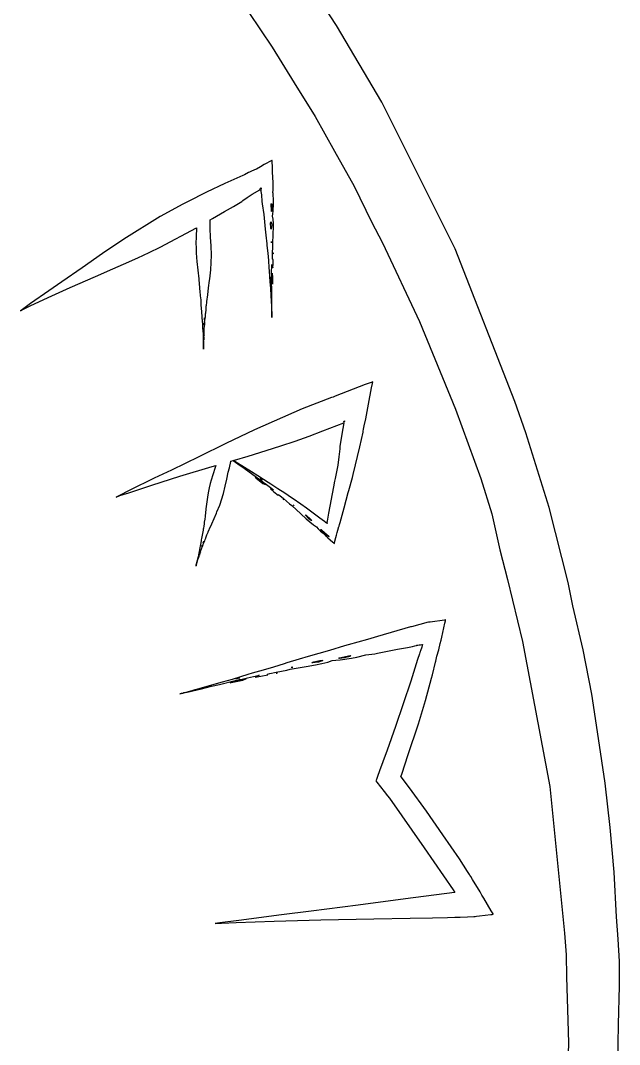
# Model space of a CAD drawing. Extents: x 0 to 162, y 0 to 357.
# Drawn here: x 131.21 to 155.04, y 281.75 to 322.48 of the extents above; entities that cross this region are included whole.
import ezdxf

# ---------------------------------------------------------------- set-up
doc = ezdxf.new("R2010")
doc.units = 0

msp = doc.modelspace()

# ---------------------------------------------------------------- linework, layer by layer
at = {"layer": 'Layer 1'}
for p, q in [((143.786175, 322.288086), (141.855527, 325.246541)), ((140.29489, 322.803912), (141.223513, 321.422742)), ((145.577, 319.236), (143.786175, 322.288086)), ((141.223513, 321.422742), (142.096745, 320.005622)), ((142.096745, 320.005622), (142.931944, 318.660832)), ((148.496051, 313.399557), (145.577, 319.236)), ((142.931944, 318.660832), (143.707, 317.28)), ((141.207749, 316.911788), (140.907823, 316.750701)), ((141.216648, 316.915948), (141.207749, 316.911788)), ((141.217653, 316.901956), (141.216648, 316.915948)), ((141.219374, 316.873615), (141.217653, 316.901956)), ((143.707, 317.28), (144.477624, 315.89618)), ((140.516199, 316.537884), (140.378291, 316.475459)), ((140.599575, 316.572182), (140.516199, 316.537884)), ((140.753699, 316.666105), (140.599575, 316.572182)), ((140.907823, 316.750701), (140.753699, 316.666105)), ((141.222673, 316.816499), (141.219374, 316.873615)), ((141.227985, 316.700907), (141.222673, 316.816499)), ((141.236595, 316.470653), (141.227985, 316.700907)), ((140.04837, 316.313012), (139.343329, 316.002466)), ((140.115962, 316.350037), (140.04837, 316.313012)), ((140.279558, 316.432409), (140.115962, 316.350037)), ((140.321747, 316.450273), (140.279558, 316.432409)), ((140.343416, 316.459172), (140.321747, 316.450273)), ((140.378291, 316.475459), (140.343416, 316.459172)), ((141.261278, 316.033319), (141.236595, 316.470653)), ((139.343329, 316.002466), (138.610446, 315.65791)), ((140.421727, 315.571291), (140.731841, 315.74687)), ((140.731841, 315.74687), (140.735141, 315.746797)), ((140.735141, 315.746797), (140.736721, 315.752537)), ((140.735716, 315.778871), (140.747482, 315.805564)), ((140.736721, 315.752537), (140.735716, 315.778871)), ((140.747482, 315.805564), (140.767717, 315.83075)), ((140.767717, 315.83075), (140.771448, 315.830606)), ((140.770015, 315.742061), (140.769732, 315.734958)), ((140.769732, 315.734958), (140.77131, 315.717666)), ((140.774319, 315.75383), (140.770015, 315.742061)), ((140.77131, 315.717666), (140.774897, 315.683153)), ((140.771448, 315.830606), (140.774031, 315.826372)), ((140.774031, 315.826372), (140.779198, 315.817115)), ((140.787233, 315.801187), (140.774319, 315.75383)), ((140.774897, 315.683153), (140.795993, 315.549837)), ((140.779198, 315.817115), (140.784507, 315.806783)), ((140.784507, 315.806783), (140.787233, 315.801187)), ((141.252055, 315.643169), (141.254209, 315.731222)), ((141.254209, 315.731222), (141.263, 315.915)), ((141.263, 315.915), (141.261278, 316.033319)), ((141.263, 315.915), (141.263, 315.915)), ((144.477624, 315.89618), (145.176637, 314.47347)), ((137.853744, 315.273806), (137.666755, 315.173566)), ((138.610446, 315.65791), (137.853744, 315.273806)), ((139.68009, 315.090046), (140.012449, 315.28514)), ((140.012449, 315.28514), (140.058657, 315.319365)), ((140.058657, 315.319365), (140.231868, 315.440701)), ((140.231868, 315.440701), (140.421727, 315.571291)), ((140.795993, 315.549837), (140.815224, 315.286504)), ((140.815224, 315.286504), (140.829287, 315.187989)), ((141.253921, 315.608153), (141.252055, 315.643169)), ((141.258944, 315.576152), (141.253921, 315.608153)), ((141.276022, 315.334852), (141.258944, 315.576152)), ((141.2743, 315.196227), (141.276022, 315.334852)), ((137.666755, 315.173566), (136.769131, 314.684789)), ((138.844459, 314.609947), (139.32764, 314.890645)), ((139.32764, 314.890645), (139.68009, 315.090046)), ((140.829287, 315.187989), (140.885398, 314.772183)), ((141.185495, 315.190345), (141.191667, 315.201682)), ((141.19382, 314.908572), (141.185495, 315.190345)), ((141.191667, 315.201682), (141.208456, 315.180013)), ((141.200562, 314.889629), (141.19382, 314.908572)), ((141.215633, 314.899171), (141.200562, 314.889629)), ((141.208456, 315.180013), (141.219937, 315.029332)), ((141.216, 314.899), (141.215633, 314.899171)), ((141.219937, 315.029332), (141.216, 314.899)), ((141.246459, 314.791112), (141.256362, 314.900103)), ((141.256362, 314.900103), (141.2743, 315.196227)), ((136.769131, 314.684789), (135.322881, 313.790749)), ((138.751182, 314.434227), (138.757207, 314.557067)), ((138.757207, 314.557067), (138.844459, 314.609947)), ((140.885398, 314.772183), (140.946387, 314.18467)), ((141.159951, 314.407673), (141.169137, 314.480356)), ((141.169137, 314.480356), (141.185788, 314.458625)), ((141.185788, 314.458625), (141.20674, 314.352431)), ((141.233688, 314.705294), (141.246459, 314.791112)), ((141.259088, 314.575421), (141.233688, 314.705294)), ((141.270569, 314.412328), (141.259088, 314.575421)), ((145.176637, 314.47347), (145.605719, 313.640421)), ((136.765827, 313.464424), (138.208627, 314.235192)), ((138.208627, 314.235192), (138.192984, 313.880662)), ((138.749316, 314.216312), (138.751182, 314.434227)), ((138.769693, 313.865084), (138.749316, 314.216312)), ((140.946387, 314.18467), (140.97394, 313.940926)), ((141.163682, 314.248167), (141.159951, 314.407673)), ((141.165262, 314.221762), (141.163682, 314.248167)), ((141.177028, 314.187822), (141.165262, 314.221762)), ((141.184061, 314.192487), (141.177028, 314.187822)), ((141.20674, 314.352431), (141.184, 314.192)), ((141.184, 314.192), (141.184061, 314.192487)), ((141.264973, 314.005558), (141.271859, 314.250527)), ((141.271859, 314.250527), (141.270569, 314.412328)), ((135.322881, 313.790749), (134.475625, 313.211912)), ((138.192984, 313.880662), (138.189684, 313.618407)), ((138.794246, 313.514499), (138.769693, 313.865084)), ((140.97394, 313.940926), (141.008371, 313.6029)), ((141.189801, 313.642789), (141.190083, 313.689638)), ((141.194531, 313.637689), (141.189801, 313.642789)), ((141.190083, 313.689638), (141.194387, 313.684041)), ((141.194387, 313.684041), (141.194531, 313.637689)), ((141.242299, 313.592695), (141.264973, 314.005558)), ((145.605719, 313.640421), (147.080089, 310.512151)), ((135.875521, 313.042161), (136.329715, 313.257417)), ((136.329715, 313.257417), (136.765827, 313.464424)), ((138.189684, 313.618407), (138.190974, 313.456603)), ((138.190974, 313.456603), (138.197002, 313.240269)), ((138.197002, 313.240269), (138.210061, 313.062751)), ((138.805439, 313.154014), (138.794246, 313.514499)), ((141.008371, 313.6029), (141.014684, 313.528707)), ((141.014684, 313.528707), (141.043242, 313.23201)), ((141.043242, 313.23201), (141.070796, 312.938039)), ((141.237848, 313.214343), (141.247464, 313.496977)), ((141.247464, 313.496977), (141.242299, 313.592695)), ((141.265731, 313.240466), (141.262, 313.216)), ((141.26487, 313.201864), (141.267024, 313.220518)), ((141.267024, 313.220518), (141.265731, 313.240466)), ((150.879796, 307.3248), (148.496051, 313.399557)), ((134.475625, 313.211912), (133.666971, 312.644279)), ((135.310826, 312.791026), (135.875521, 313.042161)), ((138.210061, 313.062751), (138.221973, 312.892551)), ((138.221973, 312.892551), (138.298173, 312.203009)), ((138.781476, 312.565211), (138.805439, 313.154014)), ((141.070796, 312.938039), (141.087873, 312.645361)), ((141.231679, 313.049669), (141.237848, 313.214343)), ((141.238136, 312.985379), (141.231679, 313.049669)), ((141.261527, 312.983011), (141.238136, 312.985379)), ((141.254353, 312.803919), (141.261527, 312.983011)), ((141.262, 313.216), (141.26487, 313.201864)), ((133.666971, 312.644279), (132.853582, 312.08303)), ((134.194212, 312.30625), (134.885622, 312.605688)), ((134.885622, 312.605688), (135.310826, 312.791026)), ((138.738578, 312.21074), (138.781476, 312.565211)), ((141.087873, 312.645361), (141.098205, 312.523382)), ((141.098205, 312.523382), (141.133076, 312.08648)), ((141.199822, 312.468689), (141.200968, 312.706549)), ((141.202689, 312.328772), (141.199822, 312.468689)), ((141.200968, 312.706549), (141.203265, 312.774929)), ((141.203265, 312.774929), (141.246603, 312.650726)), ((141.248947, 312.327801), (141.222399, 312.434139)), ((141.222399, 312.434139), (141.228859, 312.143323)), ((141.246603, 312.650726), (141.254353, 312.803919)), ((132.853582, 312.08303), (132.33969, 311.736679)), ((133.185512, 311.866622), (134.194212, 312.30625)), ((138.298173, 312.203009), (138.304346, 312.153643)), ((138.304346, 312.153643), (138.317404, 312.041135)), ((138.317404, 312.041135), (138.333905, 311.839295)), ((138.69323, 311.844585), (138.730111, 312.137193)), ((138.730111, 312.137193), (138.738578, 312.21074)), ((141.133076, 312.08648), (141.150727, 311.818699)), ((141.142013, 312.20336), (141.140723, 312.292621)), ((141.140723, 312.292621), (141.147753, 312.211827)), ((141.144739, 312.184849), (141.142013, 312.20336)), ((141.145, 312.185), (141.144739, 312.184849)), ((141.147753, 312.211827), (141.145, 312.185)), ((141.193506, 312.143435), (141.197954, 312.247978)), ((141.202689, 311.722391), (141.193506, 312.143435)), ((141.197954, 312.247978), (141.202689, 312.328772)), ((141.228859, 312.143323), (141.229, 312.024)), ((141.229, 312.024), (141.233307, 311.995515)), ((141.229, 312.024), (141.229, 312.024)), ((141.233307, 311.995515), (141.239476, 312.020986)), ((141.239476, 312.020986), (141.248947, 312.327801)), ((132.33969, 311.736679), (131.610109, 311.22702)), ((132.309269, 311.46732), (133.185512, 311.866622)), ((138.333905, 311.839295), (138.343092, 311.693852)), ((138.343092, 311.693852), (138.352992, 311.555368)), ((138.655489, 311.567262), (138.69323, 311.844585)), ((141.150727, 311.818699), (141.168952, 311.528891)), ((141.204699, 311.510442), (141.202689, 311.722391)), ((131.610109, 311.22702), (131.286505, 310.992677)), ((131.59619, 311.132018), (132.309269, 311.46732)), ((138.352992, 311.555368), (138.356294, 311.534415)), ((138.356294, 311.534415), (138.366338, 311.457857)), ((138.366338, 311.457857), (138.376098, 311.374624)), ((138.376098, 311.374624), (138.38155, 311.247692)), ((138.38155, 311.247692), (138.381406, 311.221646)), ((138.381406, 311.221646), (138.386142, 311.166254)), ((138.603109, 311.152896), (138.617603, 311.27796)), ((138.617603, 311.27796), (138.619037, 311.304796)), ((138.619037, 311.304796), (138.655489, 311.567262)), ((141.168952, 311.528891), (141.190478, 311.119901)), ((141.20714, 311.247897), (141.204699, 311.510442)), ((141.207987, 310.872344), (141.20714, 311.247897)), ((131.207343, 310.940583), (131.321376, 310.999995)), ((131.286505, 310.992677), (131.207343, 310.940583)), ((131.321376, 310.999995), (131.59619, 311.132018)), ((138.386142, 311.166254), (138.406521, 310.910815)), ((138.406521, 310.910815), (138.412979, 310.834971)), ((138.412979, 310.834971), (138.420153, 310.759558)), ((138.563789, 310.761555), (138.573834, 310.82398)), ((138.573834, 310.82398), (138.576272, 310.843354)), ((138.576272, 310.843354), (138.58847, 310.988007)), ((138.58847, 310.988007), (138.599234, 311.134167)), ((138.599234, 311.134167), (138.603109, 311.152896)), ((141.190478, 311.119901), (141.193348, 311.080508)), ((141.193348, 311.080508), (141.200381, 311.021806)), ((141.200381, 311.021806), (141.205404, 310.833812)), ((141.205404, 310.833812), (141.207843, 310.775621)), ((141.207843, 310.775621), (141.207987, 310.872344)), ((138.420153, 310.759558), (138.422162, 310.686443)), ((138.422162, 310.686443), (138.425032, 310.659034)), ((138.425032, 310.659034), (138.435652, 310.543154)), ((138.435652, 310.543154), (138.444836, 310.379271)), ((138.444836, 310.379271), (138.448998, 310.311179)), ((138.505, 310.396), (138.507009, 310.440199)), ((138.505098, 310.389167), (138.505, 310.396)), ((138.507683, 310.379766), (138.505098, 310.389167)), ((138.507009, 310.440199), (138.511028, 310.46029)), ((138.50969, 310.381059), (138.507683, 310.379766)), ((138.51, 310.381), (138.50969, 310.381059)), ((138.518922, 310.424773), (138.51, 310.381)), ((138.511028, 310.46029), (138.515332, 310.454191)), ((138.515332, 310.454191), (138.518922, 310.424773)), ((138.527343, 310.57888), (138.531362, 310.656446)), ((138.52892, 310.573642), (138.527343, 310.57888)), ((138.528198, 310.329468), (138.535231, 310.397274)), ((138.533512, 310.576154), (138.52892, 310.573642)), ((138.531362, 310.656446), (138.533512, 310.65953)), ((138.533512, 310.65953), (138.537963, 310.653432)), ((138.537819, 310.611959), (138.533512, 310.576154)), ((138.534512, 310.522985), (138.540252, 310.546519)), ((138.538962, 310.487035), (138.534512, 310.522985)), ((138.535231, 310.397274), (138.538531, 310.442046)), ((138.538, 310.612), (138.537819, 310.611959)), ((138.537963, 310.653432), (138.538, 310.612)), ((138.538531, 310.442046), (138.538962, 310.487035)), ((138.540252, 310.546519), (138.545708, 310.576435)), ((138.545708, 310.576435), (138.558478, 310.657587)), ((138.558478, 310.657587), (138.562641, 310.695473)), ((138.562641, 310.695473), (138.563789, 310.761555)), ((141.208568, 310.708086), (141.207707, 310.760895)), ((141.207707, 310.760895), (141.208136, 310.713394)), ((141.208144, 310.760953), (141.208, 310.77516)), ((141.208, 310.77516), (141.208, 310.771)), ((141.208, 310.771), (141.208144, 310.760953)), ((141.208136, 310.713394), (141.209, 310.673)), ((141.209, 310.673), (141.208568, 310.708086)), ((141.209, 310.673), (141.209, 310.673)), ((147.080089, 310.512151), (148.513279, 307.020311)), ((138.448998, 310.311179), (138.455456, 310.217611)), ((138.455456, 310.217611), (138.456889, 310.197291)), ((138.456889, 310.197291), (138.463062, 310.115853)), ((138.463062, 310.115853), (138.468946, 310.035202)), ((138.468946, 310.035202), (138.47196, 309.954625)), ((138.497631, 309.907492), (138.499496, 309.973001)), ((138.499496, 309.973001), (138.500501, 309.991873)), ((138.500501, 309.991873), (138.510116, 309.958289)), ((138.503376, 310.229458), (138.503808, 310.242302)), ((138.504669, 310.228095), (138.503376, 310.229458)), ((138.503808, 310.242302), (138.505, 310.228)), ((138.505, 310.228), (138.504669, 310.228095)), ((138.509688, 310.067641), (138.512558, 310.112845)), ((138.510833, 310.050062), (138.509688, 310.067641)), ((138.510116, 309.958289), (138.513275, 310.000481)), ((138.516574, 310.049703), (138.510833, 310.050062)), ((138.512558, 310.112845), (138.517578, 310.190267)), ((138.513275, 310.000481), (138.516574, 310.049703)), ((138.517149, 310.216384), (138.528198, 310.329468)), ((138.517578, 310.190267), (138.517149, 310.216384)), ((138.47196, 309.954625), (138.473826, 309.921117)), ((138.473826, 309.921117), (138.480139, 309.800786)), ((138.480139, 309.800786), (138.483009, 309.726954)), ((138.482568, 309.833094), (138.483, 309.858)), ((138.483, 309.828), (138.482568, 309.833094)), ((138.483, 309.858), (138.484293, 309.835829)), ((138.484293, 309.835829), (138.483, 309.828)), ((138.483009, 309.726954), (138.485591, 309.646876)), ((138.485591, 309.646876), (138.488174, 309.533725)), ((138.490327, 309.465272), (138.492193, 309.569742)), ((138.492193, 309.569742), (138.493039, 309.642572)), ((138.493039, 309.642572), (138.493759, 309.701275)), ((138.493759, 309.701275), (138.494188, 309.817658)), ((138.494188, 309.817658), (138.495909, 309.846574)), ((138.495909, 309.846574), (138.49749, 309.86896)), ((138.49749, 309.86896), (138.497631, 309.907492)), ((138.501847, 309.817932), (138.501, 309.785)), ((138.501, 309.785), (138.501847, 309.777177)), ((138.502278, 309.89801), (138.501847, 309.817932)), ((138.501847, 309.777177), (138.503427, 309.784354)), ((138.507731, 309.869164), (138.502278, 309.89801)), ((138.503427, 309.784354), (138.507731, 309.869164)), ((138.488174, 309.533725), (138.488606, 309.522817)), ((138.488606, 309.522817), (138.48961, 309.506674)), ((138.489, 309.433), (138.488856, 309.420582)), ((138.488856, 309.420582), (138.489, 309.409)), ((138.489144, 309.418759), (138.489, 309.433)), ((138.489, 309.409), (138.489144, 309.418759)), ((138.48961, 309.506674), (138.489754, 309.454438)), ((138.489754, 309.454438), (138.489898, 309.438509)), ((138.489898, 309.438509), (138.490327, 309.465272)), ((144.926798, 308.001095), (143.97048, 307.633924)), ((145.161, 308.091), (144.926798, 308.001095)), ((145.219179, 308.113851), (145.161, 308.091)), ((145.177839, 307.875122), (145.209267, 308.039508)), ((145.209267, 308.039508), (145.217169, 308.080763)), ((145.217169, 308.080763), (145.221044, 308.101365)), ((145.223054, 308.111697), (145.219179, 308.113851)), ((145.221044, 308.101365), (145.223054, 308.111697)), ((143.726951, 307.53835), (143.646876, 307.507354)), ((143.97048, 307.633924), (143.726951, 307.53835)), ((145.051404, 307.228055), (145.177839, 307.875122)), ((143.585885, 307.48597), (142.418055, 307.03931)), ((143.646876, 307.507354), (143.585885, 307.48597)), ((145.021124, 307.076299), (145.051404, 307.228055)), ((151.308302, 306.08785), (150.879796, 307.3248)), ((142.418055, 307.03931), (140.511735, 306.207839)), ((144.94078, 306.644245), (144.994, 306.931)), ((144.994, 306.931), (145.021124, 307.076299)), ((148.513279, 307.020311), (149.526569, 304.262851)), ((143.239763, 306.161477), (143.79197, 306.370135)), ((143.79197, 306.370135), (144.067644, 306.475827)), ((144.060467, 306.407745), (144.010232, 306.107387)), ((144.072236, 306.477619), (144.060467, 306.407745)), ((144.067644, 306.475827), (144.072236, 306.477619)), ((144.070525, 306.531869), (144.092911, 306.557339)), ((144.07109, 306.525124), (144.070525, 306.531869)), ((144.073387, 306.513284), (144.07109, 306.525124)), ((144.076545, 306.503167), (144.073387, 306.513284)), ((144.080705, 306.519536), (144.076545, 306.503167)), ((144.08659, 306.526495), (144.080705, 306.519536)), ((144.094052, 306.535752), (144.08659, 306.526495)), ((144.092911, 306.557339), (144.09693, 306.544713)), ((144.097212, 306.540197), (144.094, 306.536)), ((144.094, 306.536), (144.094052, 306.535752)), ((144.09693, 306.544713), (144.097212, 306.540197)), ((144.860418, 306.223057), (144.887107, 306.362257)), ((144.887107, 306.362257), (144.94078, 306.644245)), ((140.511735, 306.207839), (139.381775, 305.663667)), ((142.131184, 305.755357), (142.686261, 305.956409)), ((142.686261, 305.956409), (143.239763, 306.161477)), ((144.010232, 306.107387), (143.918244, 305.536381)), ((144.707439, 305.522393), (144.837456, 306.107679)), ((144.837456, 306.107679), (144.841475, 306.12612)), ((144.841475, 306.12612), (144.847071, 306.153817)), ((144.847071, 306.153817), (144.860418, 306.223057)), ((152.24209, 303.1198), (151.308302, 306.08785)), ((139.381775, 305.663667), (138.299605, 305.128966)), ((140.986441, 305.381176), (141.570223, 305.571958)), ((141.570223, 305.571958), (142.131184, 305.755357)), ((143.918244, 305.536381), (143.909061, 305.449917)), ((144.440519, 304.425653), (144.707439, 305.522393)), ((138.299605, 305.128966), (137.213125, 304.601872)), ((139.721155, 304.999307), (140.264037, 305.161111)), ((140.264037, 305.161111), (140.986441, 305.381176)), ((143.870887, 305.133848), (143.82683, 304.79123)), ((143.909061, 305.449917), (143.870887, 305.133848)), ((137.551505, 304.353248), (138.838895, 304.737987)), ((138.838895, 304.737987), (138.985845, 304.78161)), ((138.957431, 304.704191), (138.854539, 304.407779)), ((138.985845, 304.78161), (138.957431, 304.704191)), ((139.471341, 304.521266), (139.522423, 304.692182)), ((139.522423, 304.692182), (139.577674, 304.946464)), ((139.577109, 304.956796), (139.664937, 304.98276)), ((139.577674, 304.946464), (139.577109, 304.956796)), ((139.664937, 304.98276), (139.857664, 304.845428)), ((139.673798, 304.985317), (139.721155, 304.999307)), ((139.703793, 304.972053), (139.673798, 304.985317)), ((139.740815, 304.949309), (139.703793, 304.972053)), ((140.124118, 304.701905), (139.740815, 304.949309)), ((139.857664, 304.845428), (140.102054, 304.673292)), ((140.102054, 304.673292), (140.299087, 304.533592)), ((140.395918, 304.528121), (140.124118, 304.701905)), ((143.82683, 304.79123), (143.73226, 304.273104)), ((136.528454, 304.277909), (135.552045, 303.799749)), ((136.429005, 304.000439), (137.551505, 304.353248)), ((137.213125, 304.601872), (136.528454, 304.277909)), ((138.854539, 304.407779), (138.792115, 304.201706)), ((139.411792, 304.239278), (139.471341, 304.521266)), ((140.299087, 304.533592), (140.691, 304.259498)), ((140.646909, 304.367254), (140.395918, 304.528121)), ((140.57528, 304.299726), (140.548158, 304.314147)), ((140.548158, 304.314147), (140.570832, 304.289825)), ((140.570832, 304.289825), (140.853681, 304.070332)), ((140.685778, 304.218934), (140.57528, 304.299726)), ((141.057048, 304.10923), (140.646909, 304.367254)), ((140.761278, 304.264853), (140.736725, 304.286525)), ((140.736725, 304.286525), (140.754223, 304.27698)), ((140.754223, 304.27698), (140.837168, 304.217857)), ((140.762, 304.265), (140.761278, 304.264853)), ((140.837168, 304.217857), (140.762, 304.265)), ((143.73226, 304.273104), (143.70557, 304.166049)), ((144.271333, 303.790498), (144.414837, 304.312499)), ((144.414837, 304.312499), (144.440519, 304.425653)), ((149.526569, 304.262851), (149.958651, 302.858081)), ((135.513155, 303.702379), (136.429005, 304.000439)), ((138.714046, 303.901278), (138.686637, 303.757627)), ((138.756812, 304.073628), (138.714046, 303.901278)), ((138.792115, 304.201706), (138.756812, 304.073628)), ((139.286082, 303.669706), (139.356541, 303.956573)), ((139.356541, 303.956573), (139.411792, 304.239278)), ((140.956, 304.028), (140.685778, 304.218934)), ((140.691, 304.259498), (140.787147, 304.183298)), ((140.787147, 304.183298), (140.86134, 304.122813)), ((140.853681, 304.070332), (140.956, 304.028)), ((140.86134, 304.122813), (140.991354, 304.030393)), ((140.956, 304.028), (140.956, 304.028)), ((140.991354, 304.030393), (141.211061, 303.865722)), ((141.171421, 304.037333), (141.057048, 304.10923)), ((141.444798, 303.854795), (141.171421, 304.037333)), ((141.211061, 303.865722), (141.273918, 303.815998)), ((141.720616, 303.681872), (141.444798, 303.854795)), ((143.662517, 303.93673), (143.463618, 302.88455)), ((143.70557, 304.166049), (143.662517, 303.93673)), ((135.011801, 303.530836), (135.1597, 303.584563)), ((135.116938, 303.579251), (135.011801, 303.530836)), ((135.552045, 303.799749), (135.116938, 303.579251)), ((135.1597, 303.584563), (135.513155, 303.702379)), ((138.659944, 303.620078), (138.585178, 303.0561)), ((138.686637, 303.757627), (138.659944, 303.620078)), ((139.132102, 303.212568), (139.286082, 303.669706)), ((141.273918, 303.815998), (141.152656, 303.852018)), ((141.152656, 303.852018), (141.293146, 303.737571)), ((141.293146, 303.737571), (141.457461, 303.60533)), ((141.457461, 303.60533), (141.463201, 303.630515)), ((141.463201, 303.630515), (141.523473, 303.593205)), ((141.523473, 303.593205), (141.669562, 303.469719)), ((141.667, 303.44), (141.653942, 303.446816)), ((141.653942, 303.446816), (141.66987, 303.431172)), ((141.669562, 303.469719), (141.915818, 303.256396)), ((141.990835, 303.503925), (141.720616, 303.681872)), ((142.057278, 303.457923), (141.990835, 303.503925)), ((142.3628, 303.244459), (142.057278, 303.457923)), ((144.090084, 303.106424), (144.244928, 303.713452)), ((144.244928, 303.713452), (144.271333, 303.790498)), ((138.585178, 303.0561), (138.582167, 303.015849)), ((139.023754, 302.946294), (139.132102, 303.212568)), ((141.687664, 303.418258), (141.667, 303.44)), ((141.667, 303.44), (141.667, 303.44)), ((141.66987, 303.431172), (141.687664, 303.418258)), ((141.915818, 303.256396), (142.000916, 303.193613)), ((142.000916, 303.193613), (142.358816, 302.86426)), ((142.050242, 303.216043), (142.055698, 303.217908)), ((142.090998, 303.182893), (142.050242, 303.216043)), ((142.055698, 303.217908), (142.096738, 303.183827)), ((142.091, 303.183), (142.090998, 303.182893)), ((142.096738, 303.183827), (142.091, 303.183)), ((142.58466, 303.085167), (142.3628, 303.244459)), ((143.117351, 302.690959), (142.58466, 303.085167)), ((143.928498, 302.511379), (144.090084, 303.106424)), ((152.996498, 300.12986), (152.24209, 303.1198)), ((138.535671, 302.644959), (138.519883, 302.533741)), ((138.553321, 302.761486), (138.535671, 302.644959)), ((138.574417, 302.924147), (138.553321, 302.761486)), ((138.582167, 303.015849), (138.574417, 302.924147)), ((138.81682, 302.462254), (138.911102, 302.671485)), ((138.911102, 302.671485), (139.001797, 302.890978)), ((139.001797, 302.890978), (139.023754, 302.946294)), ((142.358816, 302.86426), (142.573787, 302.664859)), ((142.541321, 302.809061), (142.538735, 302.820757)), ((142.538735, 302.820757), (142.571168, 302.80734)), ((142.677792, 302.657951), (142.541321, 302.809061)), ((142.571168, 302.80734), (142.594991, 302.788541)), ((142.573787, 302.664859), (142.716874, 302.539078)), ((142.594991, 302.788541), (142.73663, 302.667279)), ((142.775951, 302.597965), (142.677792, 302.657951)), ((142.73663, 302.667279), (142.798769, 302.599687)), ((143.305201, 302.555416), (143.117351, 302.690959)), ((143.463618, 302.88455), (143.40679, 302.573143)), ((149.958651, 302.858081), (150.281251, 301.430491)), ((138.477558, 302.261456), (138.469953, 302.216035)), ((138.483299, 302.28212), (138.477558, 302.261456)), ((138.505541, 302.384567), (138.483299, 302.28212)), ((138.514151, 302.453452), (138.505541, 302.384567)), ((138.519319, 302.516449), (138.514151, 302.453452)), ((138.519883, 302.533741), (138.519319, 302.516449)), ((138.676471, 302.146975), (138.717656, 302.24255)), ((138.717656, 302.24255), (138.724833, 302.263499)), ((138.724833, 302.263499), (138.81682, 302.462254)), ((142.716874, 302.539078), (142.863107, 302.423483)), ((142.776, 302.598), (142.775951, 302.597965)), ((142.798769, 302.599687), (142.776, 302.598)), ((142.863107, 302.423483), (142.983077, 302.349437)), ((142.983077, 302.349437), (143.055834, 302.266991)), ((143.055834, 302.266991), (143.149687, 302.169263)), ((143.157829, 302.215379), (143.152664, 302.240063)), ((143.152664, 302.240063), (143.170746, 302.23253)), ((143.170746, 302.23253), (143.319847, 302.10553)), ((143.329165, 302.538985), (143.305201, 302.555416)), ((143.337775, 302.531667), (143.329165, 302.538985)), ((143.346807, 302.522125), (143.337775, 302.531667)), ((143.362591, 302.504043), (143.346807, 302.522125)), ((143.366034, 302.500456), (143.362591, 302.504043)), ((143.36948, 302.500527), (143.366034, 302.500456)), ((143.376081, 302.499378), (143.36948, 302.500527)), ((143.39976, 302.475556), (143.376081, 302.499378)), ((143.400477, 302.544156), (143.399472, 302.531024)), ((143.399472, 302.531024), (143.403059, 302.508136)), ((143.403776, 302.475629), (143.39976, 302.475556)), ((143.403203, 302.55499), (143.400477, 302.544156)), ((143.403059, 302.508136), (143.405212, 302.483018)), ((143.404496, 302.560443), (143.403203, 302.55499)), ((143.405212, 302.483018), (143.403776, 302.475629)), ((143.40679, 302.573143), (143.404496, 302.560443)), ((143.801487, 302.113511), (143.853151, 302.30961)), ((143.853151, 302.30961), (143.860325, 302.327404)), ((143.860325, 302.327404), (143.866926, 302.341972)), ((143.866926, 302.341972), (143.879984, 302.371103)), ((143.879984, 302.371103), (143.903663, 302.432523)), ((143.903663, 302.432523), (143.928498, 302.511379)), ((138.400783, 301.82448), (138.397484, 301.801879)), ((138.414561, 301.883247), (138.400783, 301.82448)), ((138.424173, 301.945169), (138.414561, 301.883247)), ((138.43422, 302.007306), (138.424173, 301.945169)), ((138.469953, 302.216035), (138.43422, 302.007306)), ((138.538126, 301.794093), (138.553769, 301.846329)), ((138.553769, 301.846329), (138.576872, 301.893257)), ((138.576872, 301.893257), (138.583473, 301.908037)), ((138.583473, 301.908037), (138.62667, 302.019828)), ((138.62667, 302.019828), (138.668721, 302.133197)), ((138.668721, 302.133197), (138.676471, 302.146975)), ((143.149687, 302.169263), (143.194602, 302.132383)), ((143.237763, 302.140469), (143.157829, 302.215379)), ((143.194602, 302.132383), (143.2444, 302.089767)), ((143.301621, 302.082207), (143.237763, 302.140469)), ((143.2444, 302.089767), (143.341267, 302.001432)), ((143.403785, 301.999403), (143.301621, 302.082207)), ((143.319847, 302.10553), (143.397484, 302.039086)), ((143.341267, 302.001432), (143.389341, 301.95508)), ((143.389341, 301.95508), (143.413449, 301.931331)), ((143.397484, 302.039086), (143.474248, 301.97702)), ((143.474535, 301.948245), (143.403785, 301.999403)), ((143.413449, 301.931331), (143.436983, 301.91002)), ((143.436983, 301.91002), (143.532416, 301.821047)), ((143.474248, 301.97702), (143.490335, 301.956068)), ((143.475, 301.948), (143.474535, 301.948245)), ((143.490335, 301.956068), (143.475, 301.948)), ((143.532416, 301.821047), (143.628276, 301.736736)), ((143.704479, 301.716503), (143.752984, 301.914324)), ((143.752984, 301.914324), (143.780394, 302.008753)), ((143.780394, 302.008753), (143.801487, 302.113511)), ((138.328026, 301.42583), (138.316545, 301.359389)), ((138.331184, 301.442405), (138.328026, 301.42583)), ((138.345247, 301.518605), (138.331184, 301.442405)), ((138.355867, 301.57392), (138.345247, 301.518605)), ((138.382701, 301.706807), (138.355867, 301.57392)), ((138.381244, 301.437796), (138.383538, 301.44935)), ((138.384258, 301.447843), (138.381244, 301.437796)), ((138.397484, 301.801879), (138.382701, 301.706807)), ((138.383538, 301.44935), (138.384258, 301.447843)), ((138.38515, 301.40404), (138.390315, 301.424992)), ((138.390315, 301.424992), (138.425618, 301.512029)), ((138.416544, 301.565948), (138.418125, 301.571759)), ((138.419273, 301.558269), (138.416544, 301.565948)), ((138.418125, 301.571759), (138.429749, 301.606416)), ((138.437928, 301.590916), (138.419273, 301.558269)), ((138.425618, 301.512029), (138.447143, 301.564122)), ((138.429749, 301.606416), (138.437934, 301.621269)), ((138.438, 301.591), (138.437928, 301.590916)), ((138.437934, 301.621269), (138.440804, 301.615385)), ((138.440804, 301.615385), (138.438, 301.591)), ((138.447143, 301.564122), (138.459917, 301.598849)), ((138.459917, 301.598849), (138.470105, 301.634581)), ((138.470105, 301.634581), (138.473692, 301.664358)), ((138.473692, 301.664358), (138.484312, 301.681574)), ((138.479263, 301.710959), (138.499786, 301.771592)), ((138.479545, 301.706367), (138.479263, 301.710959)), ((138.484568, 301.707084), (138.479545, 301.706367)), ((138.484312, 301.681574), (138.496078, 301.703889)), ((138.496478, 301.734423), (138.484568, 301.707084)), ((138.496078, 301.703889), (138.525928, 301.765024)), ((138.497, 301.735), (138.496478, 301.734423)), ((138.505667, 301.767358), (138.497, 301.735)), ((138.499786, 301.771592), (138.502512, 301.773457)), ((138.502512, 301.773457), (138.505667, 301.767358)), ((138.525928, 301.765024), (138.538126, 301.794093)), ((143.628276, 301.736736), (143.675633, 301.701147)), ((143.675633, 301.701147), (143.698022, 301.686367)), ((143.698022, 301.686367), (143.699599, 301.687945)), ((143.699599, 301.687945), (143.700316, 301.691964)), ((143.700316, 301.691964), (143.701753, 301.700072)), ((143.701753, 301.700072), (143.704479, 301.716503)), ((150.281251, 301.430491), (150.58333, 300.248151)), ((138.25125, 301.044399), (138.236326, 300.980052)), ((138.242645, 300.974605), (138.256135, 301.021172)), ((138.264597, 301.103947), (138.25125, 301.044399)), ((138.256135, 301.021172), (138.281818, 301.113662)), ((138.284544, 301.20139), (138.264597, 301.103947)), ((138.27591, 301.13084), (138.273613, 301.125026)), ((138.273613, 301.125026), (138.274177, 301.12926)), ((138.274177, 301.12926), (138.27963, 301.148849)), ((138.27963, 301.148849), (138.27591, 301.13084)), ((138.28216, 301.08638), (138.281299, 301.079994)), ((138.281299, 301.079994), (138.284313, 301.085232)), ((138.281818, 301.113662), (138.28972, 301.136262)), ((138.290062, 301.112427), (138.28216, 301.08638)), ((138.284313, 301.085232), (138.306987, 301.151605)), ((138.289997, 301.228656), (138.284544, 301.20139)), ((138.28972, 301.136262), (138.296033, 301.153627)), ((138.304491, 301.293592), (138.289997, 301.228656)), ((138.308, 301.176), (138.290062, 301.112427)), ((138.296033, 301.153627), (138.304644, 301.184338)), ((138.316545, 301.359389), (138.304491, 301.293592)), ((138.304644, 301.184338), (138.320572, 301.235999)), ((138.306987, 301.151605), (138.308, 301.176)), ((138.308, 301.176), (138.308, 301.176)), ((138.320572, 301.235999), (138.325737, 301.250708)), ((138.325737, 301.250708), (138.327746, 301.221357)), ((138.327746, 301.221357), (138.339803, 301.254149)), ((138.339803, 301.254149), (138.353722, 301.292466)), ((138.348126, 301.294332), (138.350996, 301.308609)), ((138.353722, 301.292466), (138.348126, 301.294332)), ((138.350996, 301.308609), (138.363622, 301.343768)), ((138.363622, 301.343768), (138.38515, 301.40404)), ((138.372582, 301.348094), (138.37, 301.343)), ((138.37, 301.343), (138.371434, 301.343646)), ((138.371434, 301.343646), (138.372582, 301.348094)), ((138.192, 300.799), (138.189418, 300.790031)), ((138.189418, 300.790031), (138.191715, 300.797781)), ((138.191715, 300.797781), (138.19487, 300.809262)), ((138.19487, 300.809262), (138.192, 300.799)), ((138.195283, 300.812802), (138.201599, 300.834112)), ((138.198585, 300.825716), (138.195283, 300.812802)), ((138.209922, 300.867262), (138.198585, 300.825716)), ((138.201599, 300.834112), (138.225994, 300.916843)), ((138.21236, 300.880464), (138.209922, 300.867262)), ((138.214369, 300.889213), (138.21236, 300.880464)), ((138.236326, 300.980052), (138.214369, 300.889213)), ((138.225994, 300.916843), (138.242645, 300.974605)), ((150.58333, 300.248151), (151.184042, 297.781871)), ((153.183047, 299.201883), (152.996498, 300.12986)), ((153.595196, 297.447593), (153.183047, 299.201883)), ((147.500827, 298.557295), (147.473418, 298.554786)), ((148.071835, 298.631776), (147.500827, 298.557295)), ((148.108572, 298.638735), (148.071835, 298.631776)), ((148.091207, 298.51618), (148.114169, 298.610609)), ((148.1179, 298.640457), (148.108572, 298.638735)), ((148.114169, 298.610609), (148.120053, 298.634358)), ((148.121631, 298.640313), (148.1179, 298.640457)), ((148.120053, 298.634358), (148.121631, 298.640313)), ((146.727765, 298.362288), (145.406945, 297.985011)), ((146.763497, 298.372476), (146.727765, 298.362288)), ((146.812575, 298.386022), (146.763497, 298.372476)), ((146.953068, 298.423476), (146.812575, 298.386022)), ((147.235056, 298.497813), (146.953068, 298.423476)), ((147.374829, 298.533475), (147.235056, 298.497813)), ((147.442134, 298.548828), (147.374829, 298.533475)), ((147.473418, 298.554786), (147.442134, 298.548828)), ((147.967362, 297.957014), (148.047581, 298.329194)), ((148.047581, 298.329194), (148.091207, 298.51618)), ((144.627714, 297.751241), (144.241253, 297.652869)), ((145.015893, 297.869345), (144.627714, 297.751241)), ((145.406945, 297.985011), (145.015893, 297.869345)), ((147.910822, 297.707815), (147.940958, 297.834674)), ((147.940958, 297.834674), (147.967362, 297.957014)), ((151.184042, 297.781871), (152.261552, 292.018853)), ((143.503922, 297.423832), (142.646763, 297.181166)), ((144.100616, 297.608383), (143.503922, 297.423832)), ((144.241253, 297.652869), (144.100616, 297.608383)), ((145.409091, 297.315344), (146.202245, 297.472259)), ((146.202245, 297.472259), (146.601476, 297.546235)), ((146.601476, 297.546235), (146.800951, 297.58534)), ((146.800951, 297.58534), (146.900113, 297.609236)), ((146.900113, 297.609236), (146.949479, 297.622723)), ((146.949479, 297.622723), (146.960816, 297.628249)), ((146.960816, 297.628249), (146.970428, 297.633919)), ((146.970428, 297.633919), (147.011616, 297.639227)), ((147.011616, 297.639227), (147.072319, 297.651857)), ((147.072319, 297.651857), (147.100157, 297.654941)), ((147.093725, 297.343676), (147.07651, 297.289071)), ((147.102336, 297.370941), (147.093725, 297.343676)), ((147.100157, 297.654941), (147.126994, 297.656375)), ((147.104918, 297.378618), (147.102336, 297.370941)), ((147.106355, 297.382569), (147.104918, 297.378618)), ((147.118409, 297.414784), (147.106355, 297.382569)), ((147.172654, 297.561661), (147.118409, 297.414784)), ((147.126994, 297.656375), (147.180379, 297.661972)), ((147.190434, 297.622796), (147.172654, 297.561661)), ((147.180379, 297.661972), (147.19401, 297.664198)), ((147.200479, 297.658528), (147.190434, 297.622796)), ((147.19401, 297.664198), (147.201043, 297.665417)), ((147.201043, 297.665417), (147.200479, 297.658528)), ((147.777218, 297.195359), (147.845383, 297.451588)), ((147.845383, 297.451588), (147.910822, 297.707815)), ((153.935305, 295.688073), (153.595196, 297.447593)), ((141.804387, 296.931467), (141.698339, 296.899607)), ((142.291446, 297.077554), (141.804387, 296.931467)), ((142.646763, 297.181166), (142.291446, 297.077554)), ((142.792705, 296.938137), (142.837192, 296.960596)), ((142.804042, 296.932038), (142.792705, 296.938137)), ((143.061634, 296.955287), (142.804042, 296.932038)), ((142.837192, 296.960596), (142.876514, 296.970211)), ((142.876514, 296.970211), (143.11717, 297.021293)), ((143.21045, 297.008743), (143.061634, 296.955287)), ((143.11717, 297.021293), (143.233412, 297.032845)), ((143.191359, 296.904488), (143.432306, 296.964116)), ((143.211, 297.009), (143.21045, 297.008743)), ((143.233412, 297.032845), (143.211, 297.009)), ((143.432306, 296.964116), (143.614269, 297.028979)), ((143.614269, 297.028979), (143.752321, 297.039887)), ((143.752321, 297.039887), (143.923666, 297.060407)), ((143.874295, 297.117865), (143.898978, 297.130565)), ((143.897973, 297.104318), (143.874295, 297.117865)), ((144.097876, 297.136821), (143.897973, 297.104318)), ((143.898978, 297.130565), (144.320742, 297.220114)), ((143.923666, 297.060407), (144.383315, 297.124627)), ((144.31902, 297.192072), (144.097876, 297.136821)), ((144.341694, 297.216524), (144.319, 297.192)), ((144.319, 297.192), (144.31902, 297.192072)), ((144.320742, 297.220114), (144.341694, 297.216524)), ((144.383315, 297.124627), (144.59398, 297.161508)), ((144.59398, 297.161508), (144.948152, 297.247109)), ((144.948152, 297.247109), (145.300746, 297.29755)), ((145.300746, 297.29755), (145.409091, 297.315344)), ((147.007628, 297.0713), (146.731669, 296.205104)), ((147.07651, 297.289071), (147.007628, 297.0713)), ((147.596985, 296.464055), (147.716365, 296.962665)), ((147.716365, 296.962665), (147.726556, 297.003494)), ((147.726556, 297.003494), (147.743207, 297.067496)), ((147.743207, 297.067496), (147.777218, 297.195359)), ((140.856525, 296.637998), (140.43103, 296.51896)), ((141.276135, 296.767871), (140.856525, 296.637998)), ((141.125458, 296.509775), (141.374296, 296.559068)), ((141.698339, 296.899607), (141.276135, 296.767871)), ((141.393, 296.534), (141.373769, 296.526321)), ((141.373769, 296.526321), (141.402759, 296.53034)), ((141.374296, 296.559068), (141.799788, 296.643808)), ((141.431602, 296.538304), (141.393, 296.534)), ((141.402759, 296.53034), (141.431602, 296.538304)), ((141.799788, 296.643808), (141.938415, 296.681191)), ((141.938415, 296.681191), (142.567973, 296.790975)), ((142.04361, 296.762487), (141.975013, 296.746773)), ((141.975013, 296.746773), (141.979605, 296.753518)), ((141.979605, 296.753518), (142.049206, 296.768944)), ((142.044, 296.762), (142.04361, 296.762487)), ((142.049206, 296.768944), (142.044, 296.762)), ((142.567973, 296.790975), (142.945679, 296.855912)), ((142.945679, 296.855912), (143.191359, 296.904488)), ((139.234053, 296.16522), (138.809995, 296.04446)), ((139.122838, 296.079763), (139.748524, 296.236757)), ((139.624389, 296.27744), (139.234053, 296.16522)), ((139.592308, 296.159687), (139.552413, 296.14541)), ((139.552413, 296.14541), (139.594605, 296.148136)), ((139.770974, 296.201374), (139.592308, 296.159687)), ((139.594605, 296.148136), (140.06, 296.245)), ((140.255525, 296.465936), (139.624389, 296.27744)), ((139.748524, 296.236757), (139.907813, 296.268758)), ((140.201927, 296.308717), (139.770974, 296.201374)), ((139.779808, 296.300472), (139.805772, 296.309656)), ((139.822, 296.307), (139.779808, 296.300472)), ((139.805772, 296.309656), (139.938371, 296.342374)), ((139.938371, 296.342374), (139.822, 296.307)), ((139.822, 296.307), (139.822, 296.307)), ((139.907813, 296.268758), (140.031802, 296.292005)), ((140.031802, 296.292005), (140.239024, 296.343451)), ((140.06, 296.245), (140.201927, 296.308717)), ((140.239024, 296.343451), (140.594773, 296.424316)), ((140.43103, 296.51896), (140.255525, 296.465936)), ((140.698097, 296.445482), (140.540815, 296.358445)), ((140.540815, 296.358445), (140.774156, 296.402788)), ((140.594773, 296.424316), (140.698097, 296.445482)), ((140.774156, 296.402788), (141.045524, 296.456244)), ((141.034044, 296.481361), (141.125458, 296.509775)), ((141.045524, 296.456244), (141.034044, 296.481361)), ((146.731669, 296.205104), (146.132534, 294.402964)), ((147.322745, 295.437995), (147.565701, 296.328659)), ((147.565701, 296.328659), (147.596985, 296.464055)), ((137.604538, 295.713638), (137.543978, 295.698282)), ((137.543978, 295.698282), (137.596788, 295.71134)), ((137.596788, 295.71134), (137.675, 295.731)), ((137.675, 295.731), (137.604538, 295.713638)), ((137.675, 295.731), (137.675, 295.731)), ((137.698401, 295.736282), (137.844922, 295.771082)), ((137.784936, 295.759602), (137.698401, 295.736282)), ((138.065775, 295.832285), (137.784936, 295.759602)), ((137.844922, 295.771082), (138.41148, 295.906766)), ((138.150013, 295.860197), (138.065775, 295.832285)), ((138.207561, 295.87706), (138.150013, 295.860197)), ((138.809995, 296.04446), (138.207561, 295.87706)), ((138.41148, 295.906766), (138.805403, 296.002699)), ((138.805403, 296.002699), (139.122838, 296.079763)), ((147.036165, 294.51102), (147.322745, 295.437995)), ((154.208826, 293.920303), (153.935305, 295.688073)), ((146.62, 293.243), (147.036165, 294.51102)), ((146.132534, 294.402964), (145.792138, 293.465657)), ((154.465411, 292.149163), (154.208826, 293.920303)), ((145.792138, 293.465657), (145.622373, 293.000485)), ((145.622373, 293.000485), (145.489774, 292.633543)), ((146.39372, 292.548755), (146.62, 293.243)), ((146.62, 293.243), (146.62, 293.243)), ((145.489774, 292.633543), (145.407402, 292.409603)), ((146.345215, 292.398359), (146.39372, 292.548755)), ((145.365915, 292.297524), (145.345107, 292.241416)), ((145.345107, 292.241416), (145.3817, 292.194344)), ((145.407402, 292.409603), (145.365915, 292.297524)), ((145.3817, 292.194344), (145.681626, 291.814916)), ((146.347797, 292.396637), (146.345215, 292.398359)), ((146.686463, 291.96239), (146.347797, 292.396637)), ((154.662732, 290.380103), (154.465411, 292.149163)), ((145.681626, 291.814916), (145.81322, 291.645938)), ((145.81322, 291.645938), (145.888856, 291.545772)), ((147.358355, 291.039581), (146.686463, 291.96239)), ((152.261552, 292.018853), (152.847982, 286.185371)), ((145.888856, 291.545772), (147.271816, 289.579102)), ((148.014747, 290.095746), (147.358355, 291.039581)), ((148.669849, 289.13261), (148.014747, 290.095746)), ((154.820302, 288.613113), (154.662732, 290.380103)), ((147.271816, 289.579102), (148.417706, 287.912362)), ((148.993165, 288.640672), (148.669849, 289.13261)), ((149.071233, 288.516184), (148.993165, 288.640672)), ((149.089744, 288.4849), (149.071233, 288.516184)), ((149.118734, 288.437182), (149.089744, 288.4849)), ((149.193212, 288.314559), (149.118734, 288.437182)), ((154.923338, 286.838313), (154.820302, 288.613113)), ((149.490412, 287.824622), (149.193212, 288.314559)), ((148.478265, 287.796696), (146.524875, 287.546207)), ((148.417706, 287.912362), (148.486158, 287.806455)), ((148.491611, 287.798203), (148.478265, 287.796696)), ((148.486158, 287.806455), (148.491611, 287.798203)), ((149.56762, 287.69719), (149.490412, 287.824622)), ((149.642098, 287.572053), (149.56762, 287.69719)), ((149.790626, 287.322004), (149.642098, 287.572053)), ((144.647255, 287.294499), (142.766765, 287.053625)), ((146.524875, 287.546207), (144.647255, 287.294499)), ((149.938866, 287.071515), (149.790626, 287.322004)), ((141.585855, 286.910767), (139.893495, 286.692638)), ((142.766765, 287.053625), (141.585855, 286.910767)), ((143.150352, 286.717702), (145.261462, 286.758028)), ((145.261462, 286.758028), (146.707132, 286.781777)), ((146.707132, 286.781777), (147.59715, 286.796989)), ((147.59715, 286.796989), (148.190544, 286.808182)), ((148.190544, 286.808182), (148.487159, 286.814066)), ((148.487159, 286.814066), (148.561353, 286.815788)), ((148.561353, 286.815788), (148.698256, 286.821887)), ((148.698256, 286.821887), (148.995312, 286.835735)), ((148.995312, 286.835735), (149.238268, 286.84736)), ((149.238268, 286.84736), (149.298968, 286.850515)), ((149.298968, 286.850515), (149.35465, 286.857116)), ((149.35465, 286.857116), (149.466297, 286.870319)), ((149.466297, 286.870319), (149.914183, 286.924277)), ((149.914183, 286.924277), (149.970295, 286.931166)), ((150.012772, 286.946163), (149.938866, 287.071515)), ((149.970295, 286.931166), (149.998421, 286.934609)), ((149.998421, 286.934609), (150.012487, 286.93626)), ((150.012487, 286.93626), (150.01593, 286.936692)), ((150.017507, 286.938343), (150.012772, 286.946163)), ((150.01593, 286.936692), (150.017507, 286.938343)), ((154.985187, 285.947502), (154.923338, 286.838313)), ((139.135788, 286.588811), (138.95497, 286.568443)), ((138.95497, 286.568443), (139.202087, 286.583)), ((139.893495, 286.692638), (139.135788, 286.588811)), ((139.202087, 286.583), (139.787732, 286.607553)), ((139.787732, 286.607553), (141.301292, 286.663233)), ((141.301292, 286.663233), (143.150352, 286.717702)), ((152.847982, 286.185371), (152.912848, 285.316517)), ((155.03972, 285.052029), (154.985187, 285.947502)), ((152.912848, 285.316517), (152.935951, 284.446085)), ((155.039864, 284.085881), (155.03972, 285.052029)), ((152.935951, 284.446085), (152.984168, 282.705085)), ((154.994085, 282.548001), (155.039864, 284.085881)), ((152.984168, 282.705085), (153.004116, 281.822526)), ((154.980595, 281.775367), (154.994085, 282.548001)), ((153.004116, 281.822526), (152.981874, 280.934373)), ((154.974569, 280.958823), (154.980595, 281.775367))]:
    msp.add_line(p, q, dxfattribs=at)

doc.saveas('drawing.dxf')
